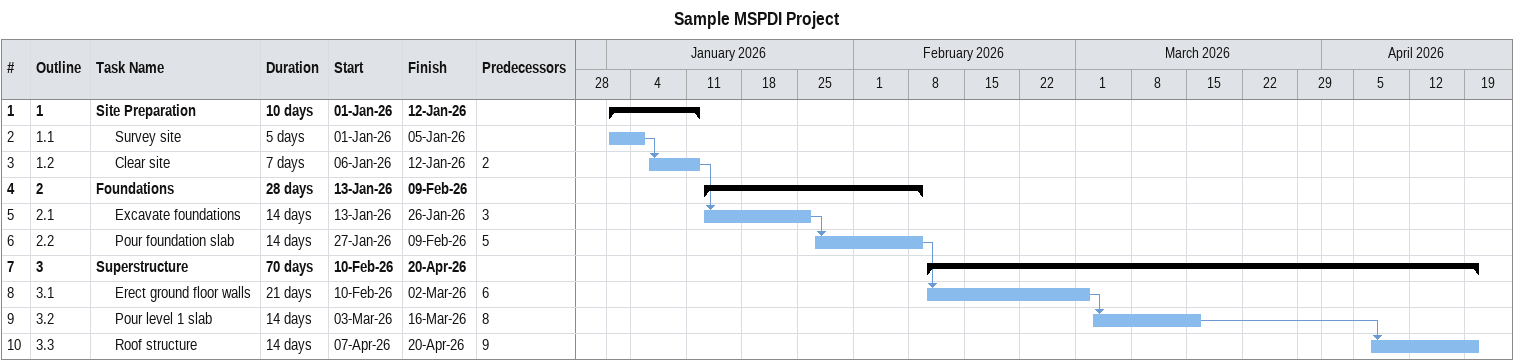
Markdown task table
Sample MSPDI Project

| ID | WBS | Task | Duration | Start | Finish | Predecessors |
|---|---|---|---|---|---|---|
| 1 | 1 | **Site Preparation** | 10d | 2026-01-01 | 2026-01-12 |  |
| 2 | 1.1 | Survey site | 5d | 2026-01-01 | 2026-01-05 |  |
| 3 | 1.2 | Clear site | 7d | 2026-01-06 | 2026-01-12 | 2 |
| 4 | 2 | **Foundations** | 28d | 2026-01-13 | 2026-02-09 |  |
| 5 | 2.1 | Excavate foundations | 14d | 2026-01-13 | 2026-01-26 | 3 |
| 6 | 2.2 | Pour foundation slab | 14d | 2026-01-27 | 2026-02-09 | 5 |
| 7 | 3 | **Superstructure** | 70d | 2026-02-10 | 2026-04-20 |  |
| 8 | 3.1 | Erect ground floor walls | 21d | 2026-02-10 | 2026-03-02 | 6 |
| 9 | 3.2 | Pour level 1 slab | 14d | 2026-03-03 | 2026-03-16 | 8 |
| 10 | 3.3 | Roof structure | 14d | 2026-04-07 | 2026-04-20 | 9 |
